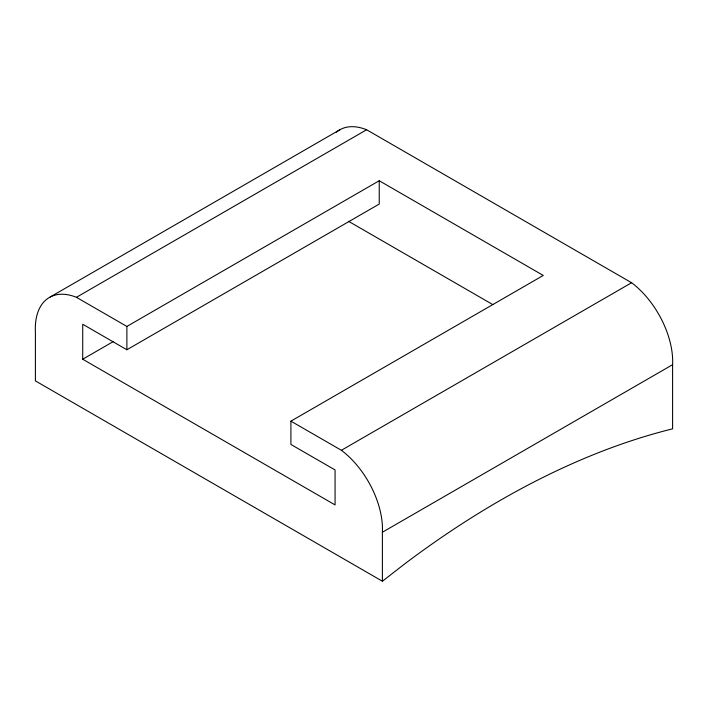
<?xml version="1.0" encoding="UTF-8"?>
<svg xmlns="http://www.w3.org/2000/svg" width="708" height="708" viewBox="0 0 708 708"><rect width="100%" height="100%" fill="white"/><g stroke="black" fill="none" stroke-linecap="round" stroke-linejoin="round"><path stroke-width="1.06" d="M366.62 129.75L76.411 297.307A68.172 39.356 60 0 0 35.4 331.91L35.4 380.895L382.391 581.224L405.118 563.586A889.549 513.583 -60 0 1 672.6 428.836L672.6 364.691A68.172 39.356 60 0 0 631.589 282.731L366.62 129.75A68.172 39.356 60 0 0 336.318 132.21M50.135 297.041L340.344 129.484M76.411 297.307L126.882 326.441L379.231 180.744L543.266 275.447L290.908 421.145L290.908 444.456L335.07 469.953L335.07 504.919L82.721 359.23L82.721 324.255L126.882 349.752L379.231 204.054L379.231 180.744M82.721 359.23L113.307 341.566M290.908 421.145L341.38 450.288L631.589 282.731M382.391 581.224L382.391 532.239L672.6 364.691M348.46 221.259L492.795 304.59M126.882 326.441L126.882 349.752M341.38 450.288A68.172 39.356 60 0 1 382.391 532.239"/></g></svg>
